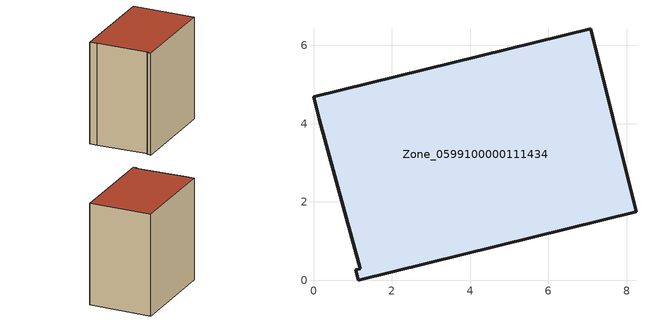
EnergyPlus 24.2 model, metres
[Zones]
Zone_0599100000111434
 floor ground (C_G): 0.14,4.11 0,4.68 7.09,6.42 8.24,1.74 1.15,0 1.08,0.27 1.2,0.29 z0
 wall outside (C_F): 1.15,0 8.24,1.74 7.09,6.42 0,4.68 0.14,4.11 1.2,0.29 1.08,0.27 1.15,0 z0:7.88
 roof outside (C_R): 0,4.68 0.14,4.11 1.2,0.29 1.08,0.27 1.15,0 8.24,1.74 7.09,6.42 z7.88
[BUILDING]
Pand.0599100000111434: North Axis=0; Terrain=City; Loads Convergence Tolerance Value=0.04; Temperature Convergence Tolerance Value=0.4; Solar Distribution=FullExterior; Maximum Number of Warmup Days=25; Minimum Number of Warmup Days=1
[Site:Location]
Rotterdam.The.Hague.AP_ZH_NLD Design_Conditions: Latitude=51.96; Longitude=4.45; Time Zone=1; Elevation=-4.5
[SITE:GROUNDTEMPERATURE:BUILDINGSURFACE]
18, 18, 18, 18, 18, 18, 18, 18, 18, 18, 18, 18
[MATERIAL] Thermal Absorptance=0.9; Solar Absorptance=0.7; Visible Absorptance=0.7
Name | Roughness | Thickness | Conductivity | Density | Specific Heat
G.TI.1946 | MediumSmooth | 0.15 | 1 | 540 | 1210
F.TI.1946 | Rough | 0.3 | 0.857143 | 1920 | 840
R.TI.1946 | MediumRough | 0.2 | 0.1 | 1500 | 1000
[CONSTRUCTION]
C_G: G.TI.1946
C_F: F.TI.1946
C_R: R.TI.1946
[ZONE]
Zone_0599100000111434: Type=1; Multiplier=1; Ceiling Height=Autocalculate; Volume=Autocalculate; Floor Area=autocalculate; Part of Total Floor Area=Yes
[ZONEINFILTRATION:DESIGNFLOWRATE]
Infil_Zone_0599100000111434: Zone or ZoneList or Space or SpaceList=Zone_0599100000111434; Schedule=AlwaysOn; Design Flow Rate Calculation Method=Flow/Area; Flow Rate per Floor Area=0.003; Constant Term Coefficient=1; Temperature Term Coefficient=0; Velocity Term Coefficient=0; Velocity Squared Term Coefficient=0
[HVACTEMPLATE:ZONE:IDEALLOADSAIRSYSTEM]
Zone_0599100000111434: Maximum Heating Supply Air Temperature=50; Minimum Cooling Supply Air Temperature=13; Maximum Heating Supply Air Humidity Ratio=0.0156; Minimum Cooling Supply Air Humidity Ratio=0.0077; Heating Limit=NoLimit; Cooling Limit=NoLimit; Dehumidification Control Type=ConstantSensibleHeatRatio; Cooling Sensible Heat Ratio=0.7; Dehumidification Setpoint=60; Humidification Control Type=None; Humidification Setpoint=30; Outdoor Air Method=None; Outdoor Air Flow Rate per Person=0.00944; Outdoor Air Flow Rate per Zone Floor Area=0; Outdoor Air Flow Rate per Zone=0; Demand Controlled Ventilation Type=None; Outdoor Air Economizer Type=NoEconomizer; Heat Recovery Type=None; Sensible Heat Recovery Effectiveness=0.7; Latent Heat Recovery Effectiveness=0.65
[ZONECONTROL:THERMOSTAT]
ThermostatControl_Zone_0599100000111434: Zone or ZoneList=Zone_0599100000111434; Control Type Schedule=DualSetpointControlType; Control 1=Thermostat_Zone_0599100000111434; Temperature Difference Between Cutout And Setpoint=0
[THERMOSTATSETPOINT:DUALSETPOINT]
Thermostat_Zone_0599100000111434: Heating Setpoint Temperature Schedule=HeatingSetpoint_Zone_0599100000111434; Cooling Setpoint Temperature Schedule=CoolingSetpoint_Zone_0599100000111434
[SCHEDULE:COMPACT]
HeatingSetpoint_Zone_0599100000111434: Through: 12/31, For: AllDays, Until: 24:00, 21
CoolingSetpoint_Zone_0599100000111434: Through: 12/31, For: AllDays, Until: 24:00, 24
DualSetpointControlType: Through: 12/31, For: AllDays, Until: 24:00, 4
AlwaysOn: Through: 12/31, For: AllDays, Until: 24:00, 1
